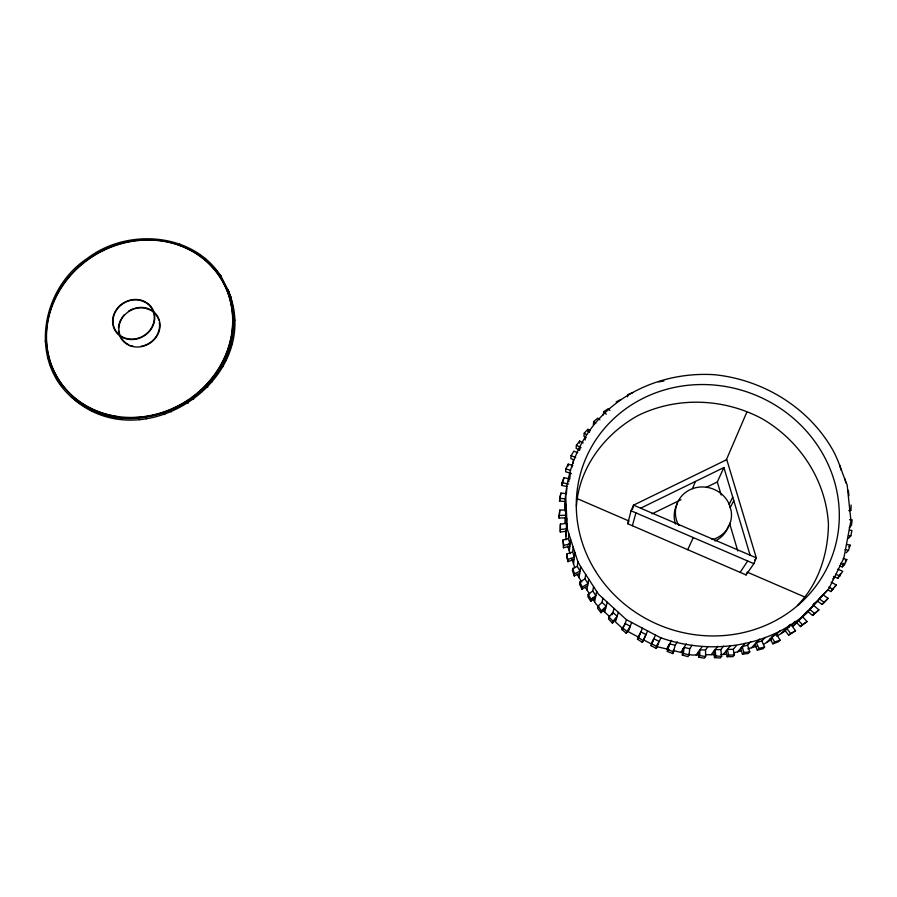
<?xml version="1.0" encoding="UTF-8"?>
<svg xmlns="http://www.w3.org/2000/svg" width="897" height="897" viewBox="0 0 897 897"><rect width="100%" height="100%" fill="white"/><g stroke="black" fill="none" stroke-linecap="round" stroke-linejoin="round"><path stroke-width="1.35" d="M851.062 505.011L851.006 510.471L848.73 510.584M564.987 501.535L559.537 501.008L559.706 498.317L560.917 493.115L566.399 493.642L566.826 488.08M565.547 513.914L565.715 517.872L559.066 518.018L559.762 510.09L565.693 509.978L566.119 504.63M559.762 510.09L559.066 518.018M560.917 493.115L559.537 501.008M567.095 486.555L561.926 485.468L562.105 482.676L563.921 477.686L569.292 478.796M566.736 518.242L566.299 523.4L560.446 524.095L560.277 526.617L560.311 531.999L566.321 531.271M563.921 477.686L561.926 485.468M560.311 531.999L560.446 524.095M572.88 465.588L568.216 464.119L565.872 468.884L565.659 471.766L571.445 473.582M564.774 510.886C564.706 480.523 574.327 449.745 593.152 425.828C621.767 389.388 668.983 371.694 714.662 374.733C762.304 379.644 807.109 406.509 831.609 447.973C838.527 459.387 841.801 472.607 847.127 484.817L850.939 520.72L843.83 558.136L828.873 588.679L806.728 612.987L798.577 620.657L802.378 624.693L807.098 621.587L802.703 616.923M568.059 466.059L568.216 464.119M563.495 547.775L563.686 545.398L570.043 543.896L568.373 538.705L563.013 539.972L563.495 547.775L569.808 546.284L568.967 543.705M566.366 510.023L565.312 522.929L565.076 517.704M568.799 481.756L569.079 478.348M577.69 452.738L573.934 451.146L571.097 455.62L570.851 458.58L573.161 459.567M569.797 478.92L570.279 473.168M565.895 536.148L566.971 523.691M571.994 467.191L572.208 464.848M573.082 463.211L573.407 459.645M583.229 442.95L579.63 441.066L576.412 445.271L576.132 448.309L579.597 450.126M232.458 336.072C235.149 320.711 233.994 304.576 228.085 290.079C265.557 379.229 140.65 461.944 71.188 396.732C125.49 445.686 221.514 406.476 232.458 336.072L233.254 337.474M573.194 547.204L572.656 551.991L566.904 553.965L566.68 556.286L567.924 561.623L574.069 559.493M568.406 538.817L568.877 533.861M579.428 443.107L579.63 441.066M567.924 561.623L566.904 553.965M569.326 550.971L570.537 539.007M579.776 449.834L580.023 447.39M682.965 649.058L682.314 655.045L687.954 656.638L689.075 654.989L689.737 648.722L692.047 645.257M682.314 655.045L683.402 653.386L684.063 647.354L689.737 648.722M590.136 430.751L587.927 429.293L584.261 433.128L583.925 436.245L586.212 437.747M585.136 440.012L585.416 437.523M587.692 431.379L587.927 429.293M565.615 493.35L567.207 528.703L577.892 561.735L577.287 566.321L572.69 568.507L572.432 570.727L574.282 575.941L579.675 573.385M573.531 564L574.899 552.474M589.318 432.376L589.609 429.842M574.282 575.941L574.551 573.755L572.69 568.507M593.321 424.741L593.724 421.545L597.806 418.137L599.88 419.83M581.85 582.041L579.058 577.713L580.628 566.646L577.892 561.735M603.266 414.952L603.737 411.701L608.166 408.718L609.926 410.478M585.707 574.484L584.99 578.901L579.854 582.03L579.54 584.171L581.962 589.206L587.647 585.707M576.435 506.043C579.081 467.415 604.892 433.744 638.204 415.446C677.246 396.317 724.103 398.313 762.203 418.787C799.945 440.685 826.115 480.523 828.447 524.409C828.009 554.133 818.524 583.958 797.411 605.486M581.962 589.206L582.299 587.098L579.854 582.03M586.918 589.867L588.78 579.227M593.601 586.672L592.771 590.921L588.185 594.442L587.815 596.494L590.764 601.304L595.406 597.716M627.496 396.799L627.922 394.557L632.923 392.55M590.764 601.304L591.157 599.274L595.843 595.664L592.771 590.921M848.54 538.29L850.827 535.801L851.926 530.452L849.425 530.138M594.565 601.719L596.718 591.482M677.325 641.736L675.239 645.246L672.784 653.588L667.334 651.457L668.624 645.616M667.334 651.457L669.599 643.889L675.239 645.246M672.784 653.588L673.647 649.607M602.963 598.299L601.988 602.392L597.985 606.237L597.537 608.211L600.99 612.729L605.688 608.211M564.583 506.794L565.469 502.959M600.99 612.729L601.472 610.779L606.204 606.237L601.988 602.392M604.701 612.079L607.235 602.19M627.721 523.725L631.062 510.785L633.562 505.146L726.783 459.645L756.294 557.856L753.872 563.664L746.069 574.943L627.721 523.725L628.932 520.989L577.578 498.788M632.531 509.081L633.562 505.146L756.294 557.856L754.713 560.143M632.396 525.743L635.906 512.871M612.427 623.135L612.987 621.262L617.158 616.25L612.943 612.393L609.018 617.058L608.491 618.964L612.427 623.135L616.575 618.156M612.023 614.737L612.573 612.808M612.393 614.333L614.086 608.446M618.369 612.348L615.42 621.89L623.202 629.021M846.219 552.765L848.495 550.377L850.188 545.174L846.723 544.389M621.823 629.503L625.142 623.527L630.255 626.241L626.229 633.237L621.823 629.503L623.83 626.42M624.491 625.388L626.465 619.726L598.49 594.218L580.628 566.646M652.926 640.48L651.11 645.694L656.268 648.419L658.118 643.093L656.952 645.369M656.268 648.419L660.865 637.801C709.886 655.102 767.058 647.701 806.728 612.987M651.11 645.694L653.79 638.72L659.026 641.355M631.656 622.473L628.225 631.69L638.619 637.218L642.454 628.192M678.928 525.407L677.56 523.108A28.267 26.618 21.7 0 1 692.462 488.686L695.388 481.465M746.069 574.943L747.246 572.14L804.295 596.797M637.475 639.191L640.884 631.88L645.986 634.583L642.33 642.387L637.475 639.191L640.122 633.686M726.088 460.419L746.708 412.429M642.33 642.387L643.115 640.649L638.227 637.419M647.634 630.939L643.609 639.864L651.244 643.923L655.55 635.132L626.442 619.715M706.051 487.463L717.308 481.958L723.89 467.55L750.116 555.198M839.682 566.029L842.283 566.893L843.987 563.181M842.283 566.893L844.537 564.594L846.813 559.605L843.214 558.416M687.719 549.693L693.291 537.583M711.994 539.467L714.416 538.929A28.267 26.618 21.7 0 0 731.201 511.01L729.205 504.192L732.759 497.185M730.192 507.579L733.802 500.683M129.157 345.356L133.003 346.164M666.706 648.991L671.606 640.368M668.523 645.986L669.51 644.259M833.47 576.435L837.798 578.285L840.523 573.553M837.798 578.285L842.765 571.299L837.731 569.158M680.845 652.388L686.283 643.878M682.909 649.45L683.996 647.757M626.229 633.237L629.571 628.079M740.115 572.364L747.694 561.006M696.195 654.978L702.228 646.558M705.558 649.877L705.625 656.548L704.38 658.185L698.606 657.209L699.817 655.561L699.761 650L705.558 649.877L708.103 646.434M827.696 589.811L830.869 591.56L833.324 588.253M830.869 591.56L836.352 585.001L831.16 582.142M711.164 654.675L717.768 646.232M720.84 649.563L721.67 656.357L720.302 657.994L714.483 657.624L713.799 651.951L715.066 649.686L720.84 649.563L723.632 646.109M714.483 657.624L715.806 655.976L715.111 650.269M723.217 654.429L730.27 645.975M725.976 651.121L727.164 656.739L728.577 655.09L727.389 649.439L733.23 649.316L736.213 645.851M733.23 649.316L734.441 654.978L732.972 656.626L727.164 656.739M733.892 652.87L737.603 651.794L745.205 643.239M747.582 645.145L749.769 651.816L748.188 653.487L742.447 654.205L740.653 648.71L742.099 646.737L747.582 645.145L750.778 641.624M849.201 527.806L851.488 525.238L852.15 519.823L849.549 519.688M802.019 617.013L807.356 611.149M814.454 603.356L813.041 604.914L816.292 601.696M811.527 607.247L809.677 609.276L814.611 613.514L818.894 609.882L813.388 605.206L817.559 601.091M822.919 594.745L819.185 598.837L824.242 602.369L828.066 598.321L822.919 594.745L827.225 590.484M742.447 654.205L743.983 652.534L749.769 651.816M751.551 647.746L759.692 639.034M761.845 640.996L764.58 647.073L762.887 648.789L757.292 650.101L754.915 644.786L756.362 642.588L761.845 640.996L765.253 637.408M848.663 546.789L850.188 545.174M823.435 594.633L817.111 600.9L822.123 604.399L828.066 598.321M757.292 650.101L758.94 648.396L764.58 647.073M845.31 561.163L846.813 559.605M766.643 642.476L775.344 633.574M772.429 637.52L770.052 638.989L772.9 643.811L774.66 642.061L771.79 637.218L776.589 634.246L780.211 630.557M832.764 578.901L834.524 577.13M781.063 633.574L790.302 624.334M791.289 625.164L795.549 630.681L788.609 635.098L785.01 630.434L786.523 628.113L791.289 625.164L795.134 621.341M803.723 615.14L813.792 605.228M802.535 616.766L792.858 626.274L796.906 622.619M807.659 611.261L810.081 609.646M834.883 586.436L836.352 585.001M776.589 634.246L780.076 640.11L778.271 641.871L772.9 643.811M788.609 635.098L795.549 630.681M822.123 604.399L824.242 602.369M796.648 622.563L800.416 626.566L802.378 624.693M808.062 611.619L812.559 615.465L814.611 613.514M818.894 609.882L812.559 615.465M807.098 621.587L800.416 626.566M789.405 627.037L784.673 629.952L785.01 630.434M763.964 644.136L771.342 639.583M776.735 636.242L785.727 630.692M582.299 587.098L588.017 583.577L584.99 578.901M616.116 401.946L620.881 399.468M652.074 513.835L680.991 499.707M640.649 508.184L723.89 467.55M574.551 573.755L579.989 571.176L577.287 566.321M774.66 642.061L780.076 640.11M568.16 559.336L574.338 557.183L572.656 551.991M742.761 647.813L740.653 648.71M737.603 651.794L741.628 650.628M747.874 648.811L756.922 646.176M658.521 381.887L663.915 381.046M560.479 529.51L566.534 528.782L566.299 523.4M559.235 515.45L565.929 515.293L565.693 509.978M699.593 654.911L691.979 655.068L688.627 654.261M705.849 654.788L714.561 654.608M720.65 654.485L726.648 654.362M728.577 655.09L734.441 654.978M715.806 655.976L721.67 656.357M559.706 498.317L565.188 498.844M848.528 535.52L850.827 535.801M699.817 655.561L705.625 656.548M562.105 482.676L568.608 484.032M845.075 549.592L848.495 550.377M656.357 646.502L668.915 649.518M673.456 650.605L683.066 652.915M209.012 263.012L221.368 276.87C193.404 232.278 127.251 227.793 87.289 258.414C41.509 288.43 28.368 360.392 72.399 397.988M683.402 653.386L689.075 654.989M565.872 468.884L570.526 470.342M840.612 563.294L844.537 564.594M668.31 649.776L673.793 651.928M571.097 455.62L575.739 457.593M835.656 574.215L840.018 576.065M631.062 510.785L753.872 563.664M655.55 635.132L660.865 637.801M576.412 445.271L581.065 447.715M651.951 643.968L657.153 646.715M828.783 587.087L833.055 589.441M151.571 310.474L149.194 309.028A21.326 19.241 -31 0 0 145.449 307.85M584.261 433.128L586.56 434.641M593.724 421.545L595.72 423.182M622.451 627.676L626.891 631.432M598.86 606.731L596.27 604.365L592.312 598.232M602.638 610.195L609.411 616.396M603.737 411.701L606.316 414.279M56.455 378.938L57.7 380.227L53.674 371.369M76.245 400.656L77.445 401.901M60.121 384.051L61.355 385.329L58.428 381.247M90.754 409.862L91.92 411.084M49.548 363.711L52.519 368.835M609.018 617.058L612.987 621.262M96.865 412.284L98.02 413.506M47.496 357.768L48.763 359.114M45.153 341.084L46.42 342.475M113.818 417.329L114.928 418.54M120.557 418.069L121.644 419.28M138.755 418.529L139.809 419.74M145.639 417.531L146.671 418.742M163.781 413.36L164.768 414.582M170.318 410.669L171.282 411.902M786.86 628.584L790.481 633.282M597.985 606.237L601.472 610.779M187.081 402.17L188 403.426M192.777 397.999L193.685 399.255M206.96 385.777L207.824 387.078M211.434 380.429L212.286 381.741M585.438 587.58L589.576 593.982M588.185 594.442L591.157 599.274M222.03 365.415L222.86 366.75M729.171 504.148L729.205 504.192A28.267 26.618 21.7 0 0 692.462 488.686M224.956 359.271L225.775 360.628M231.269 342.553L232.054 343.943M179.77 244.096L180.678 245.7M577.085 574.136L579.058 577.713M234.083 318.827L234.868 320.274M200.222 254.782L201.074 256.363M205.323 258.437L206.164 260.018M233.5 312.459L234.274 313.928M230.394 295.909L231.191 297.412M216.715 270.434L217.534 271.982M220.561 275.323L228.881 291.592M756.541 643.048L758.94 648.396M49.57 361.48L50.804 365.045M742.178 647.006L743.983 652.534M567.689 545.881L570.178 553.617M571.894 558.909L574.775 567.835M839.592 464.971L841.184 470.23M717.308 481.958L721.177 494.998M729.564 523.265L737.771 550.949M845.064 478.897L845.837 482.934M563.013 539.972L563.686 545.398M848.36 490.367L848.91 495.817M713.754 651.379L713.799 651.951M565.659 530.878L566.063 539.781M698.561 651.682L698.606 657.209M153.566 311.685A21.326 19.241 -31 0 1 150.573 342.777A21.326 19.241 -31 0 1 119.649 335.556M119.234 334.368A21.326 19.241 -31 0 1 118.505 330.612M118.46 328.055A21.326 19.241 -31 0 1 121.039 319.22M121.734 318.065A21.326 19.241 -31 0 1 124.257 314.813M128.484 311.248A21.326 19.241 -31 0 1 133.429 308.759M134.741 308.333A21.326 19.241 -31 0 1 144.148 307.615M728.734 525.283A28.02 26.394 21.9 0 1 715.032 541.003M675.486 524.016A28.02 26.394 21.9 0 1 677.493 503.441M155.91 314.656A20.9 18.859 -31 0 1 158.791 320.083M159.363 322.494A20.9 18.859 -31 0 1 140.93 346.343M128.181 344.414A20.9 18.859 -31 0 1 121.084 337.586M120.523 336.498A20.9 18.859 -31 0 1 124.111 315.553A20.9 18.859 -31 0 1 145.37 308.243L150.169 309.947A20.9 18.859 -31 0 1 154.239 312.84M119.245 416.948A95.564 86.247 -31.1 0 1 48.27 319.567A95.564 86.247 -31.1 0 1 155.439 240.34A95.564 86.247 -31.1 0 1 231.863 333.684M231.404 336.442A95.564 86.247 -31.1 0 1 219.305 367.927M217.848 370.27A95.564 86.247 -31.1 0 1 198.069 392.774M195.995 394.489A95.564 86.247 -31.1 0 1 191.734 397.752M188.448 400.04A95.564 86.247 -31.1 0 1 130.177 417.699M144.776 302.009L139.91 300.282A21.192 19.084 -30.9 0 0 113.179 323.817A21.192 19.084 -30.9 0 0 144.742 335.041A21.192 19.084 -30.9 0 0 144.776 302.009M148.207 303.758L143.778 301.078A21.629 19.476 -30.9 0 0 112.63 320.061A21.629 19.476 -30.9 0 0 141.345 337.429A21.629 19.476 -30.9 0 0 148.207 303.758M595.574 571.254A132.543 124.627 21.4 0 0 823.3 574.932A132.543 124.627 21.4 0 0 704.526 384.555A132.543 124.627 21.4 0 0 595.574 571.254M119.11 416.701A95.609 86.291 -31.1 0 0 228.41 294.44A95.609 86.291 -31.1 0 0 70.829 274.594A95.609 86.291 -31.1 0 0 119.11 416.701"/></g></svg>
